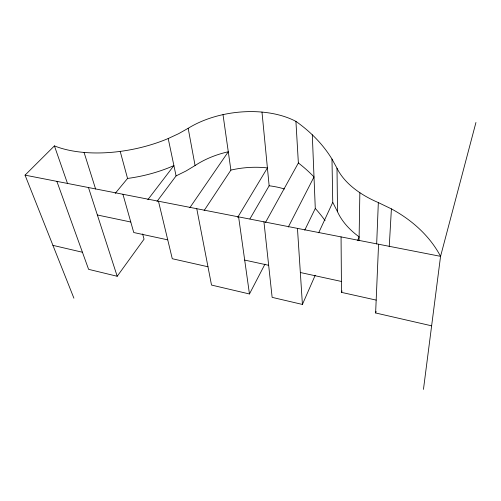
<?xml version="1.0" encoding="UTF-8"?>
<svg xmlns="http://www.w3.org/2000/svg" width="501" height="501" viewBox="0 0 501 501"><rect width="100%" height="100%" fill="white"/><g stroke="black" fill="none" stroke-linecap="round" stroke-linejoin="round"><path stroke-width="0.75" d="M359.054 240.73L359.85 192.678M376.671 243.943L378.336 202.579A102.454 58.592 3.5 0 1 337.004 168.248L331.981 159.067A276.577 171.768 -18.3 0 0 295.922 121.38A77.912 45.691 -7.2 0 0 188.176 128.294L178.675 133.654L168.198 138.533A96.455 47.952 -11.6 0 1 54.421 145.897L25.05 175.143L73.904 298.195M431.63 325.825L375.625 312.975L378.568 244.225M389.233 246.742L391.406 208.879L378.336 202.579M423.458 389.396L440.561 256.343L475.95 122.482M375.625 312.975L376.119 311.49M376.176 300.105L341.488 292.371L342.051 290.931M357.689 240.442L359.117 236.848A96.962 59.901 4.7 0 1 337.53 211.766L332.752 202.335L331.981 159.067M263.939 221.824L272.137 297.362L302.416 304.439L315.217 275.249M318.674 232.815L332.752 202.335M304.752 230.166L315.286 208.466L312.298 134.819M288.3 227.041L314.008 176.959A260.144 173.221 -19.7 0 0 298.371 162.975L295.922 121.38M196.761 208.698L211.51 285.069L249.46 293.974L264.973 264.127M265.48 222.475L298.371 162.975M249.93 218.874L269.143 185.783L261.985 112.086M237.693 217.346L267.409 167.916A72.52 47.194 -7.3 0 0 230.892 170.096L204.17 210.501M189.841 207.708L228.287 151.765A74.292 46.775 -7.3 0 0 195.071 165.543L186.046 170.979L176.076 175.907L157.007 201.415M56.876 181.362L88.596 269.338L117.196 276.27L144.05 239.184L142.628 233.936M147.839 199.692L173.903 165.599A93.606 49.255 -12 0 1 127.555 178.444L115.18 193.424M25.05 175.143L440.561 256.343A150.738 111.817 -3.2 0 0 391.406 208.879M97.363 214.992L130.78 222.012M167.747 239.854L133.754 232.527L122.933 194.269M244.688 260.088L268.655 265.298M300.337 272.513L341.406 281.456M207.978 266.77L172.275 258.729L158.466 201.214M52.931 245.365L82.433 252.247M54.421 145.897L67.541 183.579M88.477 187.537L117.196 276.27M84.074 152.442L95.61 189.021M120.209 151.408L127.555 178.444M168.198 138.533L176.076 175.907M188.176 128.294L195.071 165.543M223.008 114.629L230.892 170.096M238.608 216.877L249.46 293.974M297.456 228.375L302.416 304.439M337.004 168.248L337.53 211.766M341.062 236.898L341.488 292.371M315.286 208.466A248.202 173.377 -20.9 0 1 325.055 220.615M269.143 185.783A70.81 47.526 -7.4 0 1 284.405 188.983"/></g></svg>
